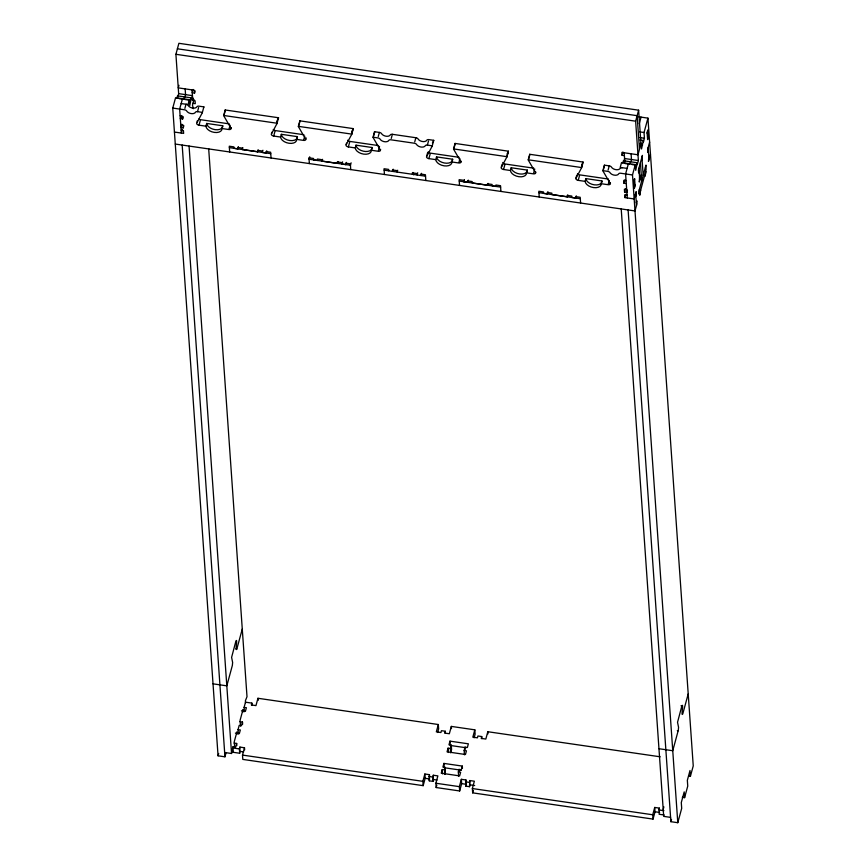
<?xml version="1.0" encoding="UTF-8"?>
<svg xmlns="http://www.w3.org/2000/svg" width="866" height="866" viewBox="0 0 866 866"><rect width="100%" height="100%" fill="white"/><g stroke="black" fill="none" stroke-linecap="round" stroke-linejoin="round"><path stroke-width="1.3" d="M658.961 748.722L672.752 750.725L678.295 730.287L678.565 727.332L677.537 722.255L681.867 705.92C683.923 702.11 680.719 717.611 682.776 713.887L688.21 693.915M178.656 93.636L192.447 95.65L191.451 99.309L191.354 97.869L177.552 95.866L177.66 97.306L178.656 93.636L175.906 54.298L178.894 43.3L638.621 110.188L640.97 143.778M225.907 753.29L224.954 756.808L218.059 755.812L172.756 108.066L175.581 97.685L189.373 99.687L189.784 105.446L191.354 97.869M178.948 85.312L178.255 87.877L194.341 90.226L194.547 93.106L192.241 92.77L193.14 89.469M176.881 98.334L177.552 95.866M182.477 98.692L179.652 109.073L181.33 133.061L182.336 129.402M183.776 99.341L184.458 96.873M184.891 97.089L185.551 94.643L185.151 88.884M181.07 115.914L180.323 118.664L182.629 118.999L183.224 116.802M184.88 108.402L185.995 104.277A2.349 1.386 15.2 0 1 187.879 105.132L188.94 106.41A4.709 2.782 15.2 0 0 196.311 107.481L197.199 106.486A2.349 1.386 15.2 0 1 199.007 106.172L203.856 106.875A2.36 1.396 15.2 0 1 203.781 107.276M181.849 124.249L180.951 127.54L183.246 127.876L183.841 125.678M189.373 99.687L188.063 104.526L181.156 103.574M194.547 93.106L195.142 90.908M192.804 103.303L195.283 103.66L195.077 100.781L192.782 100.445L193.378 98.248M194.027 99.471L192.479 105.154L193.356 108.694M172.756 108.066L184.501 109.776A2.349 1.386 15.2 0 1 186.385 110.621L187.435 111.909A4.709 2.782 15.2 0 0 194.818 112.981L195.705 111.985A2.349 1.386 15.2 0 1 197.502 111.671L198.628 107.546M196.993 122.041L197.372 120.666M231.287 127.746L231.103 128.428A2.36 1.396 15.2 0 1 228.905 129.532L222.01 128.536A8.238 4.871 15.2 0 1 214.313 132.401A8.238 4.871 15.2 0 1 205.924 126.187L199.028 125.191A2.349 1.396 15.2 0 1 196.625 123.416L202.287 112.775L203.856 106.875M199.028 125.191L200.327 120.374M205.924 126.187L206.671 123.437L222.757 125.787L222.01 128.536M231.103 128.428L223.818 115.903A2.36 1.396 15.2 0 1 223.699 115.481L225.192 109.982L278.516 117.744A2.36 1.396 15.2 0 1 278.451 118.144L276.568 121.684M224.197 114.528L225.312 110.404A2.36 1.396 15.2 0 1 225.192 109.982M229.089 128.85L230.075 125.245M229.674 151.972L229.274 146.213L233.874 146.884L233.972 148.324L237.804 148.876L238.399 146.679M258.22 149.948L257.722 151.777L242.404 149.547L242.902 147.718M266.75 150.803L266.154 153.001L262.322 152.448L262.918 150.251M271.48 133.591L271.848 132.217M306.142 137.921L305.774 139.296A2.349 1.396 15.2 0 1 303.576 140.4L296.681 139.394A8.238 4.871 15.2 0 1 288.984 143.269A8.238 4.871 15.2 0 1 280.584 137.055L273.688 136.049A2.349 1.396 15.2 0 1 271.296 134.273L276.958 123.632L278.516 117.744M273.688 136.049L274.998 131.242M280.584 137.055L281.331 134.306L297.428 136.644L296.681 139.394M305.774 139.296L298.489 126.772A2.36 1.396 15.2 0 1 298.359 126.349L299.863 120.85L353.187 128.601A2.36 1.396 15.2 0 1 353.122 129.002L351.856 131.372M298.857 125.397L299.982 121.272A2.36 1.396 15.2 0 1 299.863 120.85M303.76 139.718L304.745 136.103M309.736 156.789L309.065 159.236L350.438 165.254L351.109 162.808M337.913 161.541L337.415 163.371L322.087 161.141L322.585 159.312M346.151 144.46L346.519 143.085M346.443 162.397L345.837 164.594L342.005 164.042L342.611 161.845M380.629 149.472L380.434 150.164A2.349 1.396 15.2 0 1 378.236 151.269L371.341 150.262A8.238 4.871 15.2 0 1 363.655 154.126A8.238 4.871 15.2 0 1 355.255 147.924L348.359 146.917A2.349 1.396 15.2 0 1 345.956 145.142L351.628 134.501A2.36 1.396 15.2 0 0 351.693 134.1L353.187 128.601M348.359 146.917L349.669 142.111M351.628 134.501L352.743 130.376M355.255 147.924L356.002 145.174L372.088 147.512A8.238 4.871 15.2 0 1 372.023 148.411M380.434 150.164L373.159 137.64A2.36 1.396 15.2 0 1 373.03 137.207L374.523 131.708L379.373 132.411A2.349 1.396 15.2 0 1 381.257 133.267L382.307 134.544A4.709 2.782 15.2 0 0 389.678 135.616L390.577 134.62A2.349 1.396 15.2 0 1 392.374 134.306L415.864 137.726A2.349 1.396 15.2 0 1 417.748 138.571L418.798 139.859A4.709 2.782 15.2 0 0 426.169 140.931L427.068 139.924A2.349 1.396 15.2 0 1 428.865 139.621L433.714 140.324A2.36 1.396 15.2 0 1 433.65 140.725L432.394 143.085M373.527 136.265L374.653 132.141M371.341 150.262L372.088 147.512M213.025 683.837L226.816 685.84L232.359 665.402L232.629 662.447L231.601 657.37L235.931 641.035C237.955 637.354 234.794 652.693 236.84 649.002L242.274 629.03M378.247 136.536L379.373 132.411M378.431 150.576L379.546 146.451M218.059 755.812L218.697 753.463M391.259 138.43L392.374 134.306M224.651 752.489L231.547 753.496L232.943 746.557L233.344 752.316M238.334 733.967L238.031 729.648L239.189 725.394L241.484 725.73L242.48 722.06L239.86 721.681M244.396 711.69L244.093 707.37L245.5 702.185L251.865 703.105L252.017 705.27M234.036 743.06L236.667 743.45L235.671 747.109L233.376 746.773L233.041 747.997L239.395 748.928L239.698 753.247L231.623 752.067M393.175 169.195L392.579 171.403L392.482 169.963L397.072 170.624L397.18 172.063L397.678 170.234M239.395 748.928L239.893 747.087L244.493 747.759L244.645 749.924M251.865 703.105L251.367 704.935L255.957 705.606L257.96 698.277L438.326 724.517L438.629 728.836L437.633 732.506M239.698 753.247L239.893 747.087M659.481 810.284L659.329 808.119L654.728 807.448L655.032 811.767L653.04 819.095L472.663 792.855L472.36 788.536L474.362 781.208L469.762 780.537L469.567 786.685L465.756 786.133L465.951 779.985L461.351 779.313L461.654 783.633L459.662 790.961L436.172 787.54L435.869 783.232L437.871 775.893L433.271 775.232L433.076 781.381L429.265 780.829L429.46 774.669L424.86 774.009L425.163 778.317L423.171 785.657L242.805 759.406L242.502 755.087L244.493 747.759M414.738 141.851L415.864 137.726M412.995 172.464L412.497 174.293L412.4 172.854L417.001 173.525L417.098 174.964L417.693 172.767M373.03 137.207L377.879 137.911A2.349 1.396 15.2 0 1 379.763 138.766L380.813 140.043A4.709 2.782 15.2 0 0 388.185 141.115L389.083 140.119A2.349 1.396 15.2 0 1 390.88 139.805L414.37 143.226A2.349 1.396 15.2 0 1 416.254 144.07L417.304 145.358A4.709 2.782 15.2 0 0 424.676 146.43L425.574 145.423A2.349 1.396 15.2 0 1 427.371 145.12L428.497 140.996M421.525 173.319L420.93 175.527L420.833 174.088L425.423 174.748L425.834 180.507M426.678 156.172L427.652 152.568M461.156 161.195L460.972 161.877A2.349 1.396 15.2 0 1 458.774 162.981L451.879 161.974A8.238 4.871 15.2 0 1 444.182 165.85A8.238 4.871 15.2 0 1 435.782 159.636L428.887 158.63A2.349 1.396 15.2 0 1 426.494 156.865L432.156 146.224L433.714 140.324M428.887 158.63L430.196 153.823M435.782 159.636L436.529 156.887L452.626 159.225A8.238 4.871 15.2 0 1 452.626 159.68M460.972 161.877L453.687 149.353A2.36 1.396 15.2 0 1 453.557 148.93L455.051 143.431L508.385 151.193A2.371 1.396 15.2 0 1 508.32 151.582L507.054 153.953M454.055 147.978L455.18 143.853A2.36 1.396 15.2 0 1 455.051 143.431M451.879 161.974L452.626 159.225M458.958 162.299L459.943 158.684M468.268 180.128L467.672 182.325L463.84 181.763L464.436 179.565M467.672 182.325L467.564 180.886L472.165 181.557L472.262 182.997L487.59 185.227L488.088 183.386M501.338 167.041L501.717 165.666M501.901 164.973L502.096 164.291M535.827 172.053L535.632 172.745A2.349 1.396 15.2 0 1 533.434 173.85L526.539 172.843A8.238 4.871 15.2 0 1 518.853 176.707A8.238 4.871 15.2 0 1 510.453 170.505L503.557 169.498A2.349 1.396 15.2 0 1 501.154 167.723L506.816 157.082A2.371 1.396 15.2 0 0 506.891 156.681L508.385 151.193M503.557 169.498L504.867 164.692M506.816 157.082L507.941 152.957M510.453 170.505L511.2 167.755L527.286 170.093L526.539 172.843M535.632 172.745L528.357 160.221A2.371 1.396 15.2 0 1 528.228 159.788L529.721 154.289L583.056 162.05A2.36 1.396 15.2 0 1 582.98 162.451L581.725 164.811M528.725 158.846L529.851 154.722A2.371 1.396 15.2 0 1 529.721 154.289M533.629 173.157L534.744 169.032M539.226 197.015L538.825 191.256L543.426 191.927L543.523 193.356L547.355 193.919L547.951 191.722M547.355 193.919L547.258 192.479L551.848 193.15L551.956 194.59L567.273 196.82L567.771 194.98M576.009 177.898L576.756 175.149M610.487 182.921L610.303 183.603A2.349 1.396 15.2 0 1 608.105 184.707L601.21 183.711A8.238 4.871 15.2 0 1 593.513 187.576A8.238 4.871 15.2 0 1 585.124 181.362L578.228 180.366A2.349 1.396 15.2 0 1 575.825 178.591L581.487 167.95A2.36 1.396 15.2 0 0 581.551 167.549L583.056 162.05M578.228 180.366L579.527 175.549M581.487 167.95L582.612 163.826M567.273 196.82L567.176 195.38L571.777 196.052L571.874 197.491L575.706 198.043L576.301 195.846M585.124 181.362L585.871 178.613L601.957 180.962L601.21 183.711M423.171 785.657L422.868 781.338L424.86 774.009M438.326 724.517L436.334 731.857L440.924 732.517L441.433 730.688L445.232 731.24L445.384 733.405M429.265 780.829L429.46 774.669M433.076 781.381L433.271 775.232M445.232 731.24L444.734 733.08L449.335 733.74L451.327 726.412L474.817 729.832L475.12 734.152L474.124 737.81M610.303 183.603L603.017 171.078A2.36 1.396 15.2 0 1 602.898 170.656L604.392 165.157L609.242 165.861A2.349 1.396 15.2 0 1 611.125 166.705L612.175 167.993A4.709 2.782 15.2 0 0 619.547 169.065L620.435 168.069A2.349 1.396 15.2 0 1 622.243 167.755M603.396 169.704L604.511 165.579A2.36 1.396 15.2 0 1 604.392 165.157M436.172 787.54L436.843 785.105M444.539 769.885L442.245 769.549L441.249 773.208L459.64 775.893L460.636 772.223L458.33 771.887L459.012 769.419L461.307 769.755L462.303 766.085L443.912 763.411L442.916 767.081L445.211 767.406L444.843 774.204L445.211 767.406M450.363 748.505L448.058 748.17L447.062 751.829L465.453 754.503L466.449 750.844L464.154 750.508L465.064 747.152L467.369 747.477L468.365 743.818L449.974 741.144L448.978 744.803L451.273 745.139L451.576 749.458L450.666 752.814L450.363 748.505L451.273 745.139M608.116 169.985L609.242 165.861M608.289 184.025L609.274 180.42M624.386 155.653L622.091 155.317L622.99 152.015M622.827 163.219L623.498 160.751L637.289 162.754L637.387 164.194L638.383 160.535L635.633 121.186L638.621 110.188M628.424 163.577L625.598 173.958L627.276 197.946M639.27 123.676L641.057 117.116L647.941 118.144L693.244 765.89L690.418 776.272L688.687 776.023M459.662 790.961L459.359 786.642L461.351 779.313M474.817 729.832L472.825 737.161L477.415 737.832L477.924 736.003L481.723 736.555L481.875 738.709M626.27 183.549L623.964 183.224L624.862 179.922M629.723 164.226L630.394 161.758M630.827 161.974L631.487 159.528L631.087 153.769M627.482 190.228L626.887 192.425L624.592 192.1L625.479 188.799M465.756 786.133L465.951 779.985M635.861 196.333L636.164 191.624L634.172 198.953L624.971 197.61L625.869 194.32M628.11 209.94L670.89 821.693L677.786 822.7L632.494 174.964L635.319 164.572L621.528 162.57L620.208 167.398L627.103 168.405M639.898 139.989L643.341 140.487L643.449 141.927L644.445 138.257L644.044 132.509L647.941 118.144M635.319 164.572L635.72 170.331L637.289 162.754M622.091 155.317L621.896 152.438L637.982 154.776L641.132 143.193L641.533 148.952L643.341 140.487M469.567 786.685L469.762 780.537M481.723 736.555L481.225 738.384L485.826 739.055L487.818 731.727L660.173 756.797M633.912 181.806L634.659 179.056M647.129 133.212L647.876 130.463M634.323 187.803L635.081 185.053L634.551 178.602L633.89 181.438L634.432 188.171L635.081 185.053M647.552 139.209L648.298 136.46L647.757 130.041L647.108 132.866L647.638 139.61L648.288 136.492M639.119 171.089L638.621 172.919L638.426 170.039L642.41 155.382L642.117 160.091M639.563 177.324L639.26 182.033L641.251 174.705M472.663 792.855L473.334 790.409M649.63 142.111L647.627 149.472L647.833 152.351L648.331 150.511M636.304 202.568L636.802 200.739L636.997 203.618L635.005 210.947L175.278 144.059M648.764 156.757L648.472 161.466L650.474 154.105M639.563 192.393L639.065 194.222L638.859 191.343L646.004 165.07L645.711 169.79M639.66 193.832L645.809 171.23M653.04 819.095L652.737 814.776L654.728 807.448M664.211 815.014L659.134 814.267L659.329 808.119M663.215 809.32L663.886 806.874M670.89 821.693L671.529 819.355M677.786 822.7L681.694 808.346L681.282 802.587L684.194 791.892L684.595 797.651L682.3 797.315M684.595 797.651L687.745 786.079L687.344 780.32L690.007 770.513L690.418 776.272M177.4 48.799L637.127 115.687L639.476 149.277M638.632 116.769L641.057 117.116M175.906 54.298L635.633 121.186M639.725 131.881L644.044 132.509M639.844 137.597L644.445 138.257M640.136 143.518L642.431 143.843M640.234 144.958L642.529 145.282M638.383 160.535L624.592 158.521L623.596 162.191L623.498 160.751M179.186 98.67L182.629 99.168M184.934 99.503L190.672 100.348M625.122 163.555L628.564 164.064M632.018 164.562L636.618 165.233M197.502 111.671L202.352 112.374A2.36 1.396 15.2 0 1 202.287 112.775M223.699 115.481L277.023 123.243A2.36 1.396 15.2 0 1 276.958 123.632M298.359 126.349L351.693 134.1M427.371 145.12L432.221 145.824A2.36 1.396 15.2 0 1 432.156 146.224M453.557 148.93L506.891 156.681M528.228 159.788L581.551 167.549M602.898 170.656L607.748 171.36A2.349 1.396 15.2 0 1 609.632 172.204L610.682 173.492A4.709 2.782 15.2 0 0 618.053 174.564L618.941 173.568A2.349 1.396 15.2 0 1 620.749 173.254L632.494 174.964M180.128 115.784L182.423 116.12L182.629 118.999M626.064 180.68L623.769 180.345L623.964 183.224M229.252 123.87L200.522 119.692A2.349 1.396 15.2 0 1 198.866 119.032M303.923 134.739L275.182 130.549A2.349 1.396 15.2 0 1 273.212 129.619M378.442 145.575L349.853 141.418A2.349 1.396 15.2 0 1 347.656 140.195M459.121 157.32L430.38 153.141A2.349 1.396 15.2 0 1 428.183 151.918M533.781 168.177L505.051 163.999A2.349 1.396 15.2 0 1 502.713 162.494M608.452 179.046L579.722 174.867A2.349 1.396 15.2 0 1 577.514 173.644M180.745 124.661L183.051 124.996L183.246 127.876M626.681 189.557L624.386 189.221L624.592 192.1M635.211 194.33L636.358 194.504M181.135 130.181L183.43 130.517L183.635 133.396L174.434 132.054M627.071 195.066L624.776 194.731L624.971 197.61M229.382 147.642L270.755 153.661M459.24 181.081L500.624 187.099M538.933 192.674L580.307 198.704M384.147 170.169L425.531 176.188M681.001 705.79L681.867 705.92M235.974 648.872L236.84 649.002M677.32 730.633L678.186 730.752M244.093 707.37L246.388 707.706L245.392 711.376L241.452 710.802M466.038 747.748L450.277 745.464L449.974 741.144M238.031 729.648L240.337 729.984L239.33 733.643L235.39 733.069M461.297 770.21L444.215 767.731L443.912 763.411M428.962 776.51L432.773 777.062M465.453 781.814L469.264 782.366M658.831 809.948L663.919 810.695M240.196 751.407L243.649 751.915M425.163 778.317L429.763 778.989M433.574 779.541L437.016 780.05M461.654 783.633L466.254 784.304M470.065 784.856L474.665 785.527M655.032 811.767L659.632 812.438M242.502 755.087L422.868 781.338M435.869 783.232L459.359 786.642M472.36 788.536L652.737 814.776M670.587 817.374L663.692 816.378L621.214 208.944M648.136 147.61L648.97 159.604M645.506 166.911L645.917 172.67L644.921 176.328L644.813 174.889M641.912 157.211L643.189 175.441M640.418 162.711L641.695 180.94M640.656 190.163L639.768 195.272L639.357 189.513M638.924 168.21L639.758 180.204M635.666 193.454L636.499 205.448M624.191 152.773L624.841 162.05M580.61 203.034L580.198 197.275L575.609 196.604L575.706 198.043M500.916 191.44L500.516 185.681L495.915 185.01L496.023 186.45L492.191 185.887L492.083 184.447L487.493 183.787L487.59 185.227M463.84 181.763L463.732 180.323L459.142 179.663L459.543 185.421M487.818 731.727L487.969 733.881M465.064 747.152L465.215 749.307M464.154 750.508L464.457 754.827M462.303 766.085L462.455 768.25M459.012 769.419L459.164 771.574M458.33 771.887L458.634 776.207M413.32 172.626L413.472 174.791M451.327 726.412L451.478 728.577M448.058 748.17L448.361 752.489M442.245 769.549L442.548 773.868M388.747 170.84L388.65 169.4L384.049 168.729L384.45 174.488M350.741 169.584L350.34 163.826L345.74 163.154L345.837 164.594M342.005 164.042L341.908 162.602L337.307 161.931L337.415 163.371M322.087 161.141L321.99 159.701L317.389 159.03L317.486 160.47L313.665 159.918L313.557 158.478L308.967 157.807L309.368 163.566M271.058 157.991L270.647 152.232L266.057 151.561L266.154 153.001M262.322 152.448L262.225 151.009L257.624 150.338L257.722 151.777M242.404 149.547L242.296 148.108L237.706 147.436L237.804 148.876M257.96 698.277L258.111 700.432M208.674 148.627L247.005 696.686L245.403 700.746L245.565 703.04M243.151 711.906L242.989 709.6L240.088 720.295L240.488 726.044M242.48 722.06L242.632 724.225M192.046 89.891L192.782 100.445M237.1 734.173L236.938 731.867L234.264 741.675L234.675 747.434M236.667 743.45L236.819 745.604M189.069 146.062L231.547 753.496M181.243 118.317L181.059 115.546M182.174 145.055L224.954 756.808M601.957 180.962A8.238 4.871 15.2 0 1 594.26 184.826A8.238 4.871 15.2 0 1 585.871 178.613M527.286 170.093A8.238 4.871 15.2 0 1 519.6 173.958A8.238 4.871 15.2 0 1 511.2 167.755M452.55 160.123A8.238 4.871 15.2 0 1 444.193 162.97A8.238 4.871 15.2 0 1 436.529 156.887M374.599 132.033A2.36 1.396 15.2 0 1 374.523 131.708M371.882 148.855A8.238 4.871 15.2 0 1 363.276 151.171A8.238 4.871 15.2 0 1 356.002 145.174M297.428 136.644A8.238 4.871 15.2 0 1 289.731 140.519A8.238 4.871 15.2 0 1 281.331 134.306M222.757 125.787A8.238 4.871 15.2 0 1 215.06 129.651A8.238 4.871 15.2 0 1 206.671 123.437"/></g></svg>
